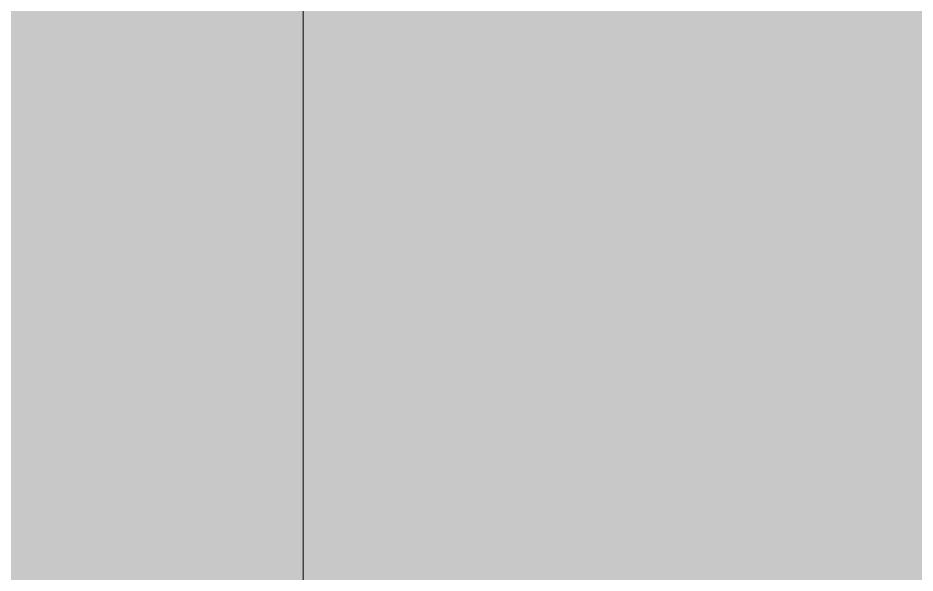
# Model space of a CAD drawing. Header units: inches. Extents: x 224 to 2249, y -2447 to -36.
# Drawn here: x 1329.998 to 1330.645, y -1720.081 to -1719.681 of the extents above; entities that cross this region are included whole.
import ezdxf

# ---------------------------------------------------------------- set-up
doc = ezdxf.new("R2010")
doc.units = ezdxf.units.IN
doc.header["$MEASUREMENT"] = 0
doc.layers.add('A-GLAZ-CWMG', color=51, linetype='Continuous', lineweight=13)
doc.layers.add('A-WALL', color=113, linetype='Continuous', lineweight=13)

# ---------------------------------------------------------------- blocks, each defined once
blk = doc.blocks.new('Walls 10 - Walls 10-5024447-Level 4 CONSTRUCTION')
at = {"layer": 'A-WALL', "lineweight": 9}
h = blk.add_hatch(color=7, dxfattribs=at)
h.paths.add_polyline_path([(1228.46202, -1742.8905), (1330.20402, -1742.8905), (1330.20402, -1718.8905), (1328.48159, -1718.8905), (1328.48159, -1602.44651), (1123.73524, -1602.44651), (1123.73524, -1606.94651), (1125.45722, -1606.94651), (1125.45722, -1613.44649), (1295.45402, -1613.44649), (1295.45402, -1705.42237), (1062.63906, -1705.42237), (1062.63906, -1635.3911), (1073.88906, -1635.3911), (1073.88906, -1606.94651), (1083.73524, -1606.94651), (1083.73524, -1602.44651), (1058.88906, -1602.44651), (1058.88906, -1720.42237), (1219.48159, -1720.42237), (1219.50384, -1739.7655), (1220.52325, -1739.7655), (1219.50384, -1742.8905), (1221.48159, -1742.8905)], flags=0)
h.paths.add_polyline_path([(1221.48159, -1736.8905), (1221.48159, -1718.8905), (1324.20402, -1718.8905), (1324.20402, -1736.8905), (1228.46202, -1736.8905)], flags=0)
h.paths.add_polyline_path([(1324.73159, -1706.92237), (1299.20402, -1706.92237), (1299.20402, -1615.94632), (1324.73159, -1615.94632), (1324.73159, -1682.25159)], flags=0)
h.paths.add_polyline_path([(1070.13906, -1631.6411), (1062.63906, -1631.6411), (1062.63906, -1606.94651), (1070.13906, -1606.94651), (1070.13906, -1615.94651)], flags=0)
h.paths.add_polyline_path([(1299.20402, -1612.19632), (1299.20402, -1606.94651), (1324.73159, -1606.94651), (1324.73159, -1612.19632)], flags=0)
at = {"layer": 'A-WALL', "color": 8, "lineweight": 20}
blk.add_line((1330.20402, -1742.8905), (1330.20402, -1718.8905), dxfattribs=at)
blk = doc.blocks.new('Rectangular Mullion - 2_5_ x 5_ rectangular-5103979-Level 4 CONSTRUCTION')
at = {"layer": 'A-GLAZ-CWMG', "lineweight": 9}
blk.add_hatch(color=7, dxfattribs=at).paths.add_polyline_path([(-2.5, 2.75), (-2.5, -2.75), (0, -2.75), (0, 2.75)], flags=0)
at = {"layer": 'A-GLAZ-CWMG', "color": 8, "lineweight": 20}
blk.add_line((0, -2.75), (0, 2.75), dxfattribs=at)

msp = doc.modelspace()

# ---------------------------------------------------------------- linework, layer by layer
at = {"layer": 'A-WALL', "color": 8, "lineweight": 20}
msp.add_line((1330.20402, -1724.8905), (1330.20402, -1714.8905), dxfattribs=at)

# ---------------------------------------------------------------- block references
at = {"layer": 'A-GLAZ-CWMG', "lineweight": 9, "rotation": 180}
msp.add_blockref('Rectangular Mullion - 2_5_ x 5_ rectangular-5103979-Level 4 CONSTRUCTION', (1330.20402, -1722.1405), dxfattribs=at)
at = {"layer": 'A-WALL', "lineweight": 9}
msp.add_blockref('Walls 10 - Walls 10-5024447-Level 4 CONSTRUCTION', (0, 0), dxfattribs=at)

doc.saveas('drawing.dxf')
